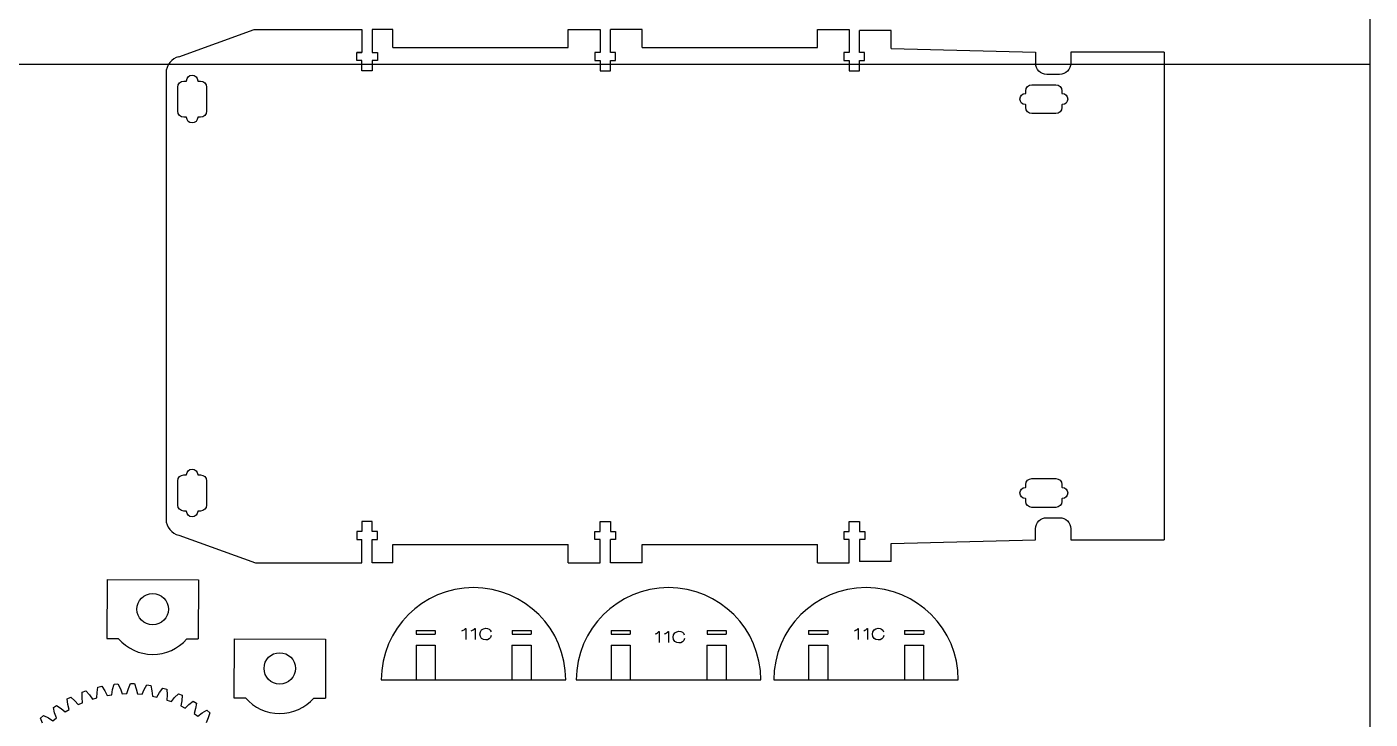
# Model space of a CAD drawing. Header units: millimetres. Extents: x -1200 to 0, y -900 to 0.
# Drawn here: x -364.1 to 0, y -627.6 to -439.9 of the extents above; entities that cross this region are included whole.
import ezdxf

# ---------------------------------------------------------------- set-up
doc = ezdxf.new("R2010")
doc.units = ezdxf.units.MM
doc.layers.add('CUTS', color=1, linetype='Continuous', true_color=0xff0000)
doc.layers.add('TEXT', color=5, linetype='Continuous', true_color=0x0000ff)
doc.layers.add('laser bed referance', color=3, linetype='Continuous', lineweight=25, true_color=0x00ff00)
doc.layers.add('Referance Lines', color=2, linetype='Continuous', lineweight=25, true_color=0xffff00)

msp = doc.modelspace()

# ---------------------------------------------------------------- linework, layer by layer
at = {"layer": 'CUTS', "color": 1, "lineweight": 25, "true_color": 0xff0000}
for p, q in [((-322.89, -448), (-302.43, -440.57)), ((-302.43, -440.57), (-273.25, -440.57)), ((-273.25, -440.57), (-273.25, -446.83)), ((-264.84, -440.57), (-270.45, -440.57)), ((-270.45, -440.57), (-270.45, -446.83)), ((-264.84, -445.47), (-264.84, -440.57)), ((-217.32, -445.47), (-217.32, -440.57)), ((-217.32, -440.57), (-208.72, -440.57)), ((-208.72, -440.57), (-208.72, -446.83)), ((-197.32, -440.57), (-205.92, -440.57)), ((-205.92, -446.83), (-205.92, -440.57)), ((-197.32, -445.47), (-197.32, -440.57)), ((-149.81, -445.47), (-149.81, -440.57)), ((-149.81, -440.57), (-141.23, -440.57)), ((-141.23, -440.57), (-141.23, -446.83)), ((-129.81, -440.87), (-138.43, -440.87)), ((-138.43, -446.83), (-138.43, -440.87)), ((-129.81, -445.77), (-129.81, -440.87)), ((-274.65, -449.03), (-274.65, -446.83)), ((-274.65, -446.83), (-273.25, -446.83)), ((-273.25, -446.83), (-274.65, -446.83)), ((-270.45, -446.83), (-269.05, -446.83)), ((-269.05, -446.83), (-269.05, -449.03)), ((-264.84, -445.47), (-217.32, -445.47)), ((-208.72, -446.83), (-210.12, -446.83)), ((-210.12, -446.83), (-210.12, -449.03)), ((-204.52, -446.83), (-205.92, -446.83)), ((-204.52, -449.03), (-204.52, -446.83)), ((-197.32, -445.47), (-149.81, -445.47)), ((-141.23, -446.83), (-142.63, -446.83)), ((-142.63, -446.83), (-142.63, -449.03)), ((-137.03, -446.83), (-138.43, -446.83)), ((-137.03, -449.03), (-137.03, -446.83)), ((-129.81, -445.77), (-90.66, -446.77)), ((-90.66, -446.77), (-90.66, -449.77)), ((-55.82, -446.77), (-55.82, -578.94)), ((-273.25, -449.03), (-274.65, -449.03)), ((-273.25, -451.78), (-273.25, -449.03)), ((-269.05, -449.03), (-270.45, -449.03)), ((-270.45, -449.03), (-270.45, -451.78)), ((-210.12, -449.03), (-208.72, -449.03)), ((-208.72, -449.03), (-208.72, -451.78)), ((-205.92, -451.78), (-205.92, -449.03)), ((-205.92, -449.03), (-204.52, -449.03)), ((-142.63, -449.03), (-141.23, -449.03)), ((-141.23, -449.03), (-141.23, -451.78)), ((-138.43, -451.78), (-138.43, -449.03)), ((-138.43, -449.03), (-137.03, -449.03)), ((-270.45, -451.78), (-273.25, -451.78)), ((-208.72, -451.78), (-205.92, -451.78)), ((-141.23, -451.78), (-138.43, -451.78)), ((-270.45, -573.94), (-273.25, -573.94)), ((-273.25, -573.94), (-273.25, -576.68)), ((-270.45, -576.68), (-270.45, -573.94)), ((-208.72, -576.68), (-208.72, -573.94)), ((-208.72, -573.94), (-205.92, -573.94)), ((-205.92, -573.94), (-205.92, -576.68)), ((-141.19, -576.68), (-141.19, -573.94)), ((-141.19, -573.94), (-138.39, -573.94)), ((-138.39, -573.94), (-138.39, -576.68)), ((-322.89, -577.71), (-302.08, -585.14)), ((-273.25, -576.68), (-274.65, -576.68)), ((-274.65, -576.68), (-274.65, -578.88)), ((-269.05, -576.68), (-270.45, -576.68)), ((-269.05, -578.88), (-269.05, -576.68)), ((-210.12, -578.88), (-210.12, -576.68)), ((-210.12, -576.68), (-208.72, -576.68)), ((-205.92, -576.68), (-204.52, -576.68)), ((-204.52, -576.68), (-204.52, -578.88)), ((-142.59, -578.88), (-142.59, -576.68)), ((-142.59, -576.68), (-141.19, -576.68)), ((-138.39, -576.68), (-136.99, -576.68)), ((-136.99, -576.68), (-136.99, -578.88)), ((-90.66, -578.94), (-90.66, -575.94)), ((-274.65, -578.88), (-273.25, -578.88)), ((-273.25, -585.14), (-273.25, -578.88)), ((-270.45, -585.14), (-270.45, -578.88)), ((-270.45, -578.88), (-269.05, -578.88)), ((-264.84, -585.14), (-264.84, -580.24)), ((-264.84, -580.24), (-217.32, -580.24)), ((-217.32, -585.14), (-217.32, -580.24)), ((-208.72, -578.88), (-210.12, -578.88)), ((-208.72, -585.14), (-208.72, -578.88)), ((-204.52, -578.88), (-205.92, -578.88)), ((-205.92, -585.14), (-205.92, -578.88)), ((-197.32, -585.14), (-197.32, -580.24)), ((-197.32, -580.24), (-149.81, -580.24)), ((-149.81, -585.14), (-149.81, -580.24)), ((-141.19, -578.88), (-142.59, -578.88)), ((-141.19, -585.14), (-141.19, -578.88)), ((-136.99, -578.88), (-138.39, -578.88)), ((-138.39, -578.88), (-138.39, -584.84)), ((-129.81, -579.94), (-90.66, -578.94)), ((-129.81, -584.84), (-129.81, -579.94)), ((-302.08, -585.14), (-273.25, -585.14)), ((-264.84, -585.14), (-270.45, -585.14)), ((-217.32, -585.14), (-208.72, -585.14)), ((-197.32, -585.14), (-205.92, -585.14)), ((-149.81, -585.14), (-141.19, -585.14)), ((-129.81, -584.84), (-138.39, -584.84)), ((-342.33, -589.71), (-342.38, -605.71)), ((-342.33, -589.71), (-317.53, -589.79)), ((-317.53, -589.79), (-317.59, -605.79)), ((-258.59, -603.51), (-253.39, -603.51)), ((-258.59, -603.51), (-258.59, -604.51)), ((-258.19, -603.51), (-253.79, -603.51)), ((-253.39, -603.51), (-253.39, -604.51)), ((-232.56, -603.51), (-227.36, -603.51)), ((-232.56, -603.51), (-232.56, -604.51)), ((-232.16, -603.51), (-227.76, -603.51)), ((-227.36, -603.51), (-227.36, -604.51)), ((-205.74, -603.51), (-200.54, -603.51)), ((-205.74, -603.51), (-205.74, -604.51)), ((-205.34, -603.51), (-200.94, -603.51)), ((-200.54, -603.51), (-200.54, -604.51)), ((-179.71, -603.51), (-174.51, -603.51)), ((-179.71, -603.51), (-179.71, -604.51)), ((-179.31, -603.51), (-174.91, -603.51)), ((-174.51, -603.51), (-174.51, -604.51)), ((-152.22, -603.51), (-147.02, -603.51)), ((-152.22, -603.51), (-152.22, -604.51)), ((-151.82, -603.51), (-147.42, -603.51)), ((-147.02, -603.51), (-147.02, -604.51)), ((-126.19, -603.51), (-120.99, -603.51)), ((-126.19, -603.51), (-126.19, -604.51)), ((-125.79, -603.51), (-121.39, -603.51)), ((-120.99, -603.51), (-120.99, -604.51)), ((-342.38, -605.71), (-339.26, -605.72)), ((-320.71, -605.78), (-317.59, -605.79)), ((-307.89, -605.75), (-307.95, -621.75)), ((-307.89, -605.75), (-283.1, -605.84)), ((-283.1, -605.84), (-283.15, -621.84)), ((-258.59, -604.51), (-253.39, -604.51)), ((-258.59, -607.51), (-253.39, -607.51)), ((-258.59, -607.51), (-258.59, -616.89)), ((-258.19, -604.51), (-253.79, -604.51)), ((-258.19, -607.51), (-253.79, -607.51)), ((-253.39, -607.51), (-253.39, -616.89)), ((-232.59, -607.51), (-227.39, -607.51)), ((-232.59, -607.51), (-232.59, -616.89)), ((-232.56, -604.51), (-227.36, -604.51)), ((-232.19, -607.51), (-227.79, -607.51)), ((-232.16, -604.51), (-227.76, -604.51)), ((-227.39, -607.51), (-227.39, -616.89)), ((-205.74, -604.51), (-200.54, -604.51)), ((-205.74, -607.51), (-200.54, -607.51)), ((-205.74, -607.51), (-205.74, -616.89)), ((-205.34, -604.51), (-200.94, -604.51)), ((-205.34, -607.51), (-200.94, -607.51)), ((-200.54, -607.51), (-200.54, -616.89)), ((-179.74, -607.51), (-174.54, -607.51)), ((-179.74, -607.51), (-179.74, -616.89)), ((-179.71, -604.51), (-174.51, -604.51)), ((-179.34, -607.51), (-174.94, -607.51)), ((-179.31, -604.51), (-174.91, -604.51)), ((-174.54, -607.51), (-174.54, -616.89)), ((-152.22, -604.51), (-147.02, -604.51)), ((-152.22, -607.51), (-147.02, -607.51)), ((-152.22, -607.51), (-152.22, -616.89)), ((-151.82, -604.51), (-147.42, -604.51)), ((-151.82, -607.51), (-147.42, -607.51)), ((-147.02, -607.51), (-147.02, -616.89)), ((-126.22, -607.51), (-121.02, -607.51)), ((-126.22, -607.51), (-126.22, -616.89)), ((-126.19, -604.51), (-120.99, -604.51)), ((-125.82, -607.51), (-121.42, -607.51)), ((-125.79, -604.51), (-121.39, -604.51)), ((-121.02, -607.51), (-121.02, -616.89)), ((-267.99, -616.9), (-217.99, -616.9)), ((-215.14, -616.9), (-165.14, -616.9)), ((-161.62, -616.9), (-111.62, -616.9)), ((-307.95, -621.75), (-304.83, -621.76)), ((-286.28, -621.83), (-283.15, -621.84))]:
    msp.add_line(p, q, dxfattribs=at)
for points in [[(-55.82, -446.77), (-81.16, -446.77), (-81.16, -449.77)], [(-326.33, -452.3), (-326.33, -573.42)], [(-321.55, -454.57), (-320.81, -454.57), (-320.76, -454.49)], [(-317.76, -454.49), (-317.72, -454.57), (-316.98, -454.57)], [(-84.16, -452.77), (-87.66, -452.77)], [(-323.16, -462.75), (-323.16, -456.19)], [(-315.36, -456.19), (-315.36, -462.75)], [(-93.42, -457.96), (-93.34, -457.92), (-93.34, -457.92)], [(-93.34, -457.92), (-93.34, -457.18)], [(-91.73, -455.57), (-85.16, -455.57)], [(-83.54, -457.18), (-83.54, -457.92), (-83.46, -457.96)], [(-93.34, -461.75), (-93.34, -461.01), (-93.42, -460.96)], [(-83.46, -460.96), (-83.54, -461.01), (-83.54, -461.75)], [(-320.81, -464.37), (-321.55, -464.37)], [(-320.76, -464.44), (-320.81, -464.37), (-320.81, -464.37)], [(-316.98, -464.37), (-317.72, -464.37), (-317.76, -464.44)], [(-85.16, -463.36), (-91.73, -463.36)], [(-323.16, -569.52), (-323.16, -562.96)], [(-321.55, -561.34), (-320.81, -561.34), (-320.76, -561.26)], [(-317.76, -561.26), (-317.72, -561.34), (-316.98, -561.34)], [(-315.36, -562.96), (-315.36, -569.52)], [(-93.42, -564.74), (-93.34, -564.69), (-93.34, -563.96)], [(-91.72, -562.34), (-85.15, -562.34)], [(-83.53, -563.96), (-83.53, -564.69), (-83.46, -564.74)], [(-93.34, -568.52), (-93.34, -567.79), (-93.42, -567.74)], [(-83.46, -567.74), (-83.53, -567.79), (-83.53, -567.79)], [(-83.53, -567.79), (-83.53, -568.52)], [(-320.81, -571.14), (-321.55, -571.14)], [(-320.76, -571.22), (-320.81, -571.14), (-320.81, -571.14)], [(-316.98, -571.14), (-317.72, -571.14), (-317.76, -571.22)], [(-85.15, -570.14), (-91.72, -570.14)], [(-87.66, -572.94), (-84.16, -572.94)], [(-81.16, -575.94), (-81.16, -578.94), (-55.82, -578.94)], [(-359.8, -628.66), (-360.32, -627.27), (-359.54, -626.56), (-358.21, -627.22), (-357.03, -628), (-356.03, -627.21), (-356.54, -625.88), (-356.88, -624.44), (-356.01, -623.84), (-354.78, -624.65), (-353.71, -625.59), (-352.62, -624.92), (-352.95, -623.54), (-353.1, -622.07), (-352.17, -621.58), (-351.05, -622.55), (-350.11, -623.62), (-348.94, -623.1), (-349.09, -621.69), (-349.06, -620.21), (-348.07, -619.84), (-347.08, -620.95), (-346.28, -622.12), (-345.06, -621.76), (-345.03, -620.34), (-344.81, -618.87), (-343.78, -618.64), (-342.94, -619.86), (-342.3, -621.13), (-341.04, -620.92), (-340.83, -619.52), (-340.42, -618.1), (-339.37, -617.99), (-338.69, -619.31), (-338.22, -620.65), (-336.94, -620.61), (-336.55, -619.24), (-335.96, -617.88), (-334.91, -617.92), (-334.41, -619.31), (-334.11, -620.7), (-332.84, -620.82), (-332.28, -619.52), (-331.52, -618.25), (-330.48, -618.41), (-330.16, -619.86), (-330.05, -621.28), (-328.8, -621.56), (-328.08, -620.34), (-327.16, -619.17), (-326.15, -619.47), (-326.02, -620.95), (-326.09, -622.37), (-324.89, -622.81), (-324.01, -621.69), (-322.96, -620.65), (-321.99, -621.07), (-322.05, -622.55), (-322.3, -623.95), (-321.16, -624.54), (-320.16, -623.54), (-318.98, -622.65), (-318.07, -623.19), (-318.32, -624.65), (-318.74, -626.01), (-317.7, -626.74), (-316.57, -625.88), (-315.28, -625.14), (-314.46, -625.8), (-314.89, -627.22), (-315.48, -628.51)]]:
    msp.add_lwpolyline(points, dxfattribs=at)
for centre in [(-329.96, -597.75), (-295.52, -613.79)]:
    msp.add_circle(centre, 4.25, dxfattribs=at)
for centre in [(-329.96, -597.75), (-295.52, -613.79)]:
    msp.add_arc(centre, 12.25, 220.5677, 319.0221, dxfattribs=at)
for points in [[(-322.89, -448), (-324.78, -448.42), (-326.33, -450.36), (-326.33, -452.3)], [(-87.66, -452.77), (-89.31, -452.77), (-90.66, -451.43), (-90.66, -449.77)], [(-81.16, -449.77), (-81.16, -451.43), (-82.5, -452.77), (-84.16, -452.77)], [(-323.16, -456.19), (-323.16, -455.29), (-322.44, -454.57), (-321.55, -454.57)], [(-320.76, -454.49), (-320.76, -453.66), (-320.09, -452.99), (-319.26, -452.99)], [(-319.26, -452.99), (-318.43, -452.99), (-317.76, -453.66), (-317.76, -454.49)], [(-316.98, -454.57), (-316.09, -454.57), (-315.36, -455.29), (-315.36, -456.19)], [(-94.92, -459.46), (-94.92, -458.64), (-94.25, -457.96), (-93.42, -457.96)], [(-93.34, -457.18), (-93.34, -456.29), (-92.62, -455.57), (-91.73, -455.57)], [(-85.16, -455.57), (-84.27, -455.57), (-83.54, -456.29), (-83.54, -457.18)], [(-83.46, -457.96), (-82.63, -457.96), (-81.96, -458.64), (-81.96, -459.46)], [(-93.42, -460.96), (-94.25, -460.96), (-94.92, -460.29), (-94.92, -459.46)], [(-91.73, -463.36), (-92.62, -463.36), (-93.34, -462.64), (-93.34, -461.75)], [(-83.54, -461.75), (-83.54, -462.64), (-84.27, -463.36), (-85.16, -463.36)], [(-81.96, -459.46), (-81.96, -460.29), (-82.63, -460.96), (-83.46, -460.96)], [(-321.55, -464.37), (-322.44, -464.37), (-323.16, -463.64), (-323.16, -462.75)], [(-319.26, -465.94), (-320.09, -465.94), (-320.76, -465.27), (-320.76, -464.44)], [(-317.76, -464.44), (-317.76, -465.27), (-318.43, -465.94), (-319.26, -465.94)], [(-315.36, -462.75), (-315.36, -463.64), (-316.09, -464.37), (-316.98, -464.37)], [(-320.76, -561.26), (-320.76, -560.43), (-320.09, -559.76), (-319.26, -559.76)], [(-319.26, -559.76), (-318.43, -559.76), (-317.76, -560.43), (-317.76, -561.26)], [(-323.16, -562.96), (-323.16, -562.07), (-322.44, -561.34), (-321.55, -561.34)], [(-316.98, -561.34), (-316.09, -561.34), (-315.36, -562.07), (-315.36, -562.96)], [(-93.34, -563.96), (-93.34, -563.06), (-92.61, -562.34), (-91.72, -562.34)], [(-85.15, -562.34), (-84.26, -562.34), (-83.53, -563.06), (-83.53, -563.96)], [(-94.92, -566.24), (-94.92, -565.41), (-94.24, -564.74), (-93.42, -564.74)], [(-93.42, -567.74), (-94.24, -567.74), (-94.92, -567.07), (-94.92, -566.24)], [(-83.46, -564.74), (-82.63, -564.74), (-81.96, -565.41), (-81.96, -566.24)], [(-81.96, -566.24), (-81.96, -567.07), (-82.63, -567.74), (-83.46, -567.74)], [(-321.55, -571.14), (-322.44, -571.14), (-323.16, -570.42), (-323.16, -569.52)], [(-319.26, -572.72), (-320.09, -572.72), (-320.76, -572.05), (-320.76, -571.22)], [(-317.76, -571.22), (-317.76, -572.05), (-318.43, -572.72), (-319.26, -572.72)], [(-315.36, -569.52), (-315.36, -570.42), (-316.09, -571.14), (-316.98, -571.14)], [(-91.72, -570.14), (-92.61, -570.14), (-93.34, -569.41), (-93.34, -568.52)], [(-83.53, -568.52), (-83.53, -569.41), (-84.26, -570.14), (-85.15, -570.14)], [(-326.33, -573.42), (-326.33, -575.36), (-324.78, -577.29), (-322.89, -577.71)], [(-90.66, -575.94), (-90.66, -574.28), (-89.32, -572.94), (-87.66, -572.94)], [(-84.16, -572.94), (-82.5, -572.94), (-81.16, -574.28), (-81.16, -575.94)], [(-242.99, -591.9), (-256.8, -591.9), (-267.99, -603.09), (-267.99, -616.9)], [(-217.99, -616.9), (-217.99, -603.09), (-229.18, -591.9), (-242.99, -591.9)], [(-190.14, -591.9), (-203.94, -591.9), (-215.14, -603.09), (-215.14, -616.9)], [(-165.14, -616.9), (-165.14, -603.09), (-176.33, -591.9), (-190.14, -591.9)], [(-136.62, -591.9), (-150.43, -591.9), (-161.62, -603.09), (-161.62, -616.9)], [(-111.62, -616.9), (-111.62, -603.09), (-122.81, -591.9), (-136.62, -591.9)]]:
    msp.add_open_spline(points, degree=3, dxfattribs=at)
at = {"layer": 'laser bed referance'}
msp.add_line((0, -900), (0, 0), dxfattribs=at)
at = {"layer": 'Referance Lines'}
msp.add_line((-1200, -450), (0, -450), dxfattribs=at)
at = {"layer": 'TEXT', "color": 5, "lineweight": 25, "true_color": 0x0000ff}
for points in [[(-245.19, -603.02), (-245.08, -603.02), (-245.08, -606)], [(-242.69, -603.02), (-242.58, -603.02), (-242.58, -606)], [(-192.81, -603.83), (-192.7, -603.83), (-192.7, -606.81)], [(-190.31, -603.83), (-190.2, -603.83), (-190.2, -606.81)], [(-138.82, -603.02), (-138.71, -603.02), (-138.71, -606)], [(-136.32, -603.02), (-136.21, -603.02), (-136.21, -606)]]:
    msp.add_lwpolyline(points, dxfattribs=at)
for points in [[(-246.13, -603.58), (-245.67, -603.47), (-245.37, -603.23), (-245.19, -603.02)], [(-243.63, -603.58), (-243.17, -603.47), (-242.87, -603.23), (-242.69, -603.02)], [(-241.27, -604.51), (-241.27, -603.51), (-240.57, -602.93), (-239.7, -602.93)], [(-239.7, -602.93), (-238.99, -602.93), (-238.42, -603.22), (-238.26, -603.88)], [(-193.75, -604.4), (-193.29, -604.28), (-192.99, -604.04), (-192.81, -603.83)], [(-191.25, -604.4), (-190.79, -604.28), (-190.49, -604.04), (-190.31, -603.83)], [(-188.89, -605.32), (-188.89, -604.32), (-188.18, -603.74), (-187.32, -603.74)], [(-187.32, -603.74), (-186.61, -603.74), (-186.04, -604.03), (-185.88, -604.69)], [(-139.76, -603.58), (-139.31, -603.47), (-139, -603.23), (-138.82, -603.02)], [(-137.26, -603.58), (-136.81, -603.47), (-136.5, -603.23), (-136.32, -603.02)], [(-134.9, -604.51), (-134.9, -603.51), (-134.2, -602.93), (-133.33, -602.93)], [(-133.33, -602.93), (-132.62, -602.93), (-132.05, -603.22), (-131.89, -603.88)], [(-239.7, -606.09), (-240.57, -606.09), (-241.27, -605.51), (-241.27, -604.51)], [(-238.19, -604.87), (-238.28, -605.68), (-239.01, -606.09), (-239.7, -606.09)], [(-187.32, -606.9), (-188.18, -606.9), (-188.89, -606.32), (-188.89, -605.32)], [(-185.81, -605.69), (-185.89, -606.49), (-186.62, -606.9), (-187.32, -606.9)], [(-133.33, -606.09), (-134.2, -606.09), (-134.9, -605.51), (-134.9, -604.51)], [(-131.82, -604.87), (-131.91, -605.68), (-132.64, -606.09), (-133.33, -606.09)]]:
    msp.add_open_spline(points, degree=3, dxfattribs=at)

doc.saveas('drawing.dxf')
